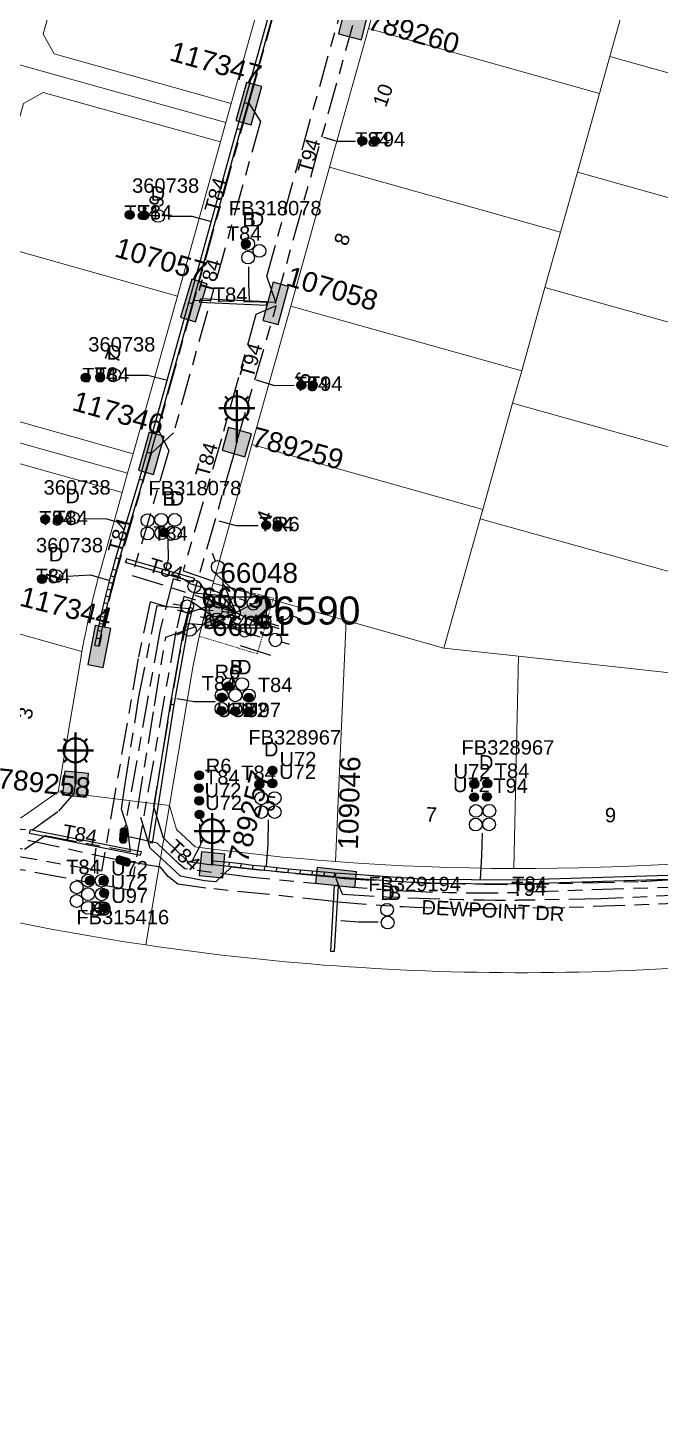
# Model space of a CAD drawing. Header units: metres. Extents: x 289087 to 291245, y 6227587 to 6229773.
# Drawn here: x 290692.8 to 290771.9, y 6228230.8 to 6228404.5 of the extents above; entities that cross this region are included whole.
import ezdxf
from ezdxf.enums import TextEntityAlignment as Align

# ---------------------------------------------------------------- set-up
doc = ezdxf.new("R2010")
doc.units = ezdxf.units.M
for name, pattern in [('Cable Exist UG', [8.2, 4, -1.2, 1.8, -1.2]), ('HIDDEN', [0.375, 0.25, -0.125]), ('HIDDEN2', [0.1875, 0.125, -0.0625])]:
    doc.linetypes.add(name, pattern=pattern)
for name, color, linetype in [('_User Ducts Config', 7, 'Continuous'), ('Duct_SP_EXT', 7, 'Continuous'), ('Equip_HV_EXT', 7, 'Continuous'), ('Equip_LV_EXT', 7, 'Continuous'), ('Equip_SP_SL_EXT', 7, 'Continuous'), ('Mains_HV_EXT', 7, 'Continuous'), ('Mains_LV_EXT', 7, 'Continuous'), ('Mains_LV_SL_EXT', 7, 'Continuous'), ('Sub_SP_EXT', 7, 'Continuous'), ('SupportsUG_SP_LV_EXT', 7, 'Continuous'), ('SupportsUG_SP_LV_SL_EXT', 7, 'Continuous')]:
    doc.layers.add(name, color=color, linetype=linetype)
for name, color, linetype, lineweight in [('Cadastre Land Parcels_SP_EXT', 9, 'Continuous', 5), ('Cadastre Other Property_SP_EXT', 9, 'HIDDEN', 5), ('Cadastre Roads_SP_EXT', 9, 'Continuous', 5)]:
    doc.layers.add(name, color=color, linetype=linetype, lineweight=lineweight)
doc.styles.add('COLUMN_LABEL', font='arial.ttf')
doc.styles.add('iecARIAL', font='arial.ttf', dxfattribs={"height": 2})
doc.styles.add('POLE_LABEL', font='arial.ttf')
doc.styles.get("Standard").update_dxf_attribs({"font": 'arial.ttf'})
doc.styles.add('SWITCH_LABEL', font='arial.ttf', dxfattribs={"height": 2.5})

# ---------------------------------------------------------------- blocks, each defined once
blk = doc.blocks.new('SUB_PADMOUNT_EXT')
for points in [[(0, 0), (-3.84, 1.92), (-3.84, -1.92)], [(0, 0), (3.84, 1.92), (3.84, -1.92)]]:
    blk.add_hatch(color=256).paths.add_polyline_path(points)
for p, q in [((3.84, 1.92), (-3.84, -1.92)), ((-3.84, 1.92), (3.84, -1.92))]:
    blk.add_line(p, q)
blk.add_lwpolyline([(-3.84, -1.92), (3.84, -1.92), (3.84, 1.92), (-3.84, 1.92)], close=True)
for tag, height, flags, p in [('ASSET_NUM', 3.5, 8, (2, 2)), ('STREET_CODE', 0.2, 9, (1.5, 0)), ('CONSTRUCTED_VOLTAGE', 0.2, 9, (1.5, -0.2)), ('OPERATING_VOLTAGE', 0.2, 9, (1.5, -0.6)), ('ORIENTATION', 0.2, 9, (1.5, -0.8)), ('OWNED_BY', 0.2, 9, (1.5, -1)), ('OPERATED_BY', 0.2, 9, (1.5, -1.2)), ('SECONDARY_VOLTAGE', 0.2, 9, (1.5, -1.6)), ('STATE', 0.2, 9, (1.5, -1.8)), ('NO_PHASES', 0.2, 9, (1.5, -0.4)), ('MAINTAINED_BY', 0.2, 9, (1.5, -1.4)), ('SUBSTATION_TYPE', 0.2, 9, (1.5, -2.2)), ('STREETNAME', 0.2, 9, (1.5, -3)), ('SUBURB', 0.2, 9, (1.5, -3.2)), ('PARENT', 0.2, 9, (1.5, -2)), ('USAGE', 0.2, 9, (1.5, -2.4)), ('LEGEND', 0.2, 9, (1.5, -2.6)), ('LOCATION', 0.2, 9, (1.5, -2.8)), ('NOTES', 0.2, 9, (1.5, -3.4)), ('Z', 0.2, 1, (1.5, -3.6))]:
    blk.add_attdef(tag, text='', height=height, dxfattribs=dict(flags=flags)).set_placement(p, align=Align.MIDDLE_LEFT)
blk = doc.blocks.new('COLUMN_EXT')
blk.add_hatch(color=256).paths.add_polyline_path([(-1.49, 1.48), (-1.49, -1.49), (1.48, -1.49), (1.48, 1.48)])
blk.add_lwpolyline([(-1.49, -1.49), (1.48, -1.49), (1.48, 1.48), (-1.49, 1.48)], close=True)
for tag, height, style, flags, p in [('ASSET_NUM', 2.5, 'COLUMN_LABEL', 8, (2, 2)), ('STRUCTURE_PLANT_NUMBER', 0.2, 'POLE_LABEL', 9, (1.81, 0.03)), ('STREET_CODE', 0.2, 'COLUMN_LABEL', 9, (1.81, -0.2))]:
    blk.add_attdef(tag, text='', height=height, dxfattribs=dict(style=style, flags=flags)).set_placement(p, align=Align.MIDDLE_LEFT)
at = {"flags": 9}
for tag, p in [('COLUMN_TYPE', (1.81, -0.4)), ('OWNED_BY', (1.81, -0.6)), ('STATE', (1.81, -0.8)), ('USAGE', (1.81, -1)), ('STREETNAME', (1.81, -1.6)), ('SUBURB', (1.81, -1.8)), ('LEGEND', (1.81, -1.2)), ('LOCATION', (1.81, -1.4)), ('NOTES', (1.81, -2))]:
    blk.add_attdef(tag, text='', height=0.2, dxfattribs=at).set_placement(p, align=Align.MIDDLE_LEFT)
at = {"flags": 1}
blk.add_attdef('Z', (1.81, -2.35), '', height=0.2, dxfattribs=at)
blk = doc.blocks.new('PILLAR_EXT')
blk.add_hatch(color=256).paths.add_polyline_path([(-2.475, 0.99), (-2.475, -0.99), (2.475, -0.99), (2.475, 0.99)])
blk.add_lwpolyline([(-2.475, -0.99), (2.475, -0.99), (2.475, 0.99), (-2.475, 0.99)], close=True)
at = {"style": 'iecARIAL', "flags": 8}
blk.add_attdef('ASSET_NUM', (1.5, 3.5), '', height=2.5, dxfattribs=at)
for tag, p, flags in [('OWNED_BY', (0, -0.2), 9), ('STATE', (0, -0.4), 9), ('SUPPORT_TYPE', (0, -0.6), 9), ('STREETNAME', (0, -1.8), 9), ('USAGE', (0, -0.8), 9), ('LEGEND', (0, -1), 9), ('LOCATION', (0, -1.2), 9), ('NOTES', (0, -1.4), 9), ('PARENT', (0, -1.6), 9), ('SUBURB', (0, -2), 1)]:
    blk.add_attdef(tag, p, '', height=0.2, dxfattribs=dict(flags=flags))
blk = doc.blocks.new('DUCT_EXT')
blk.add_circle((0, 0.8), 0.8)
at = {"flags": 1}
blk.add_attdef('Z', (0, 0), '', height=0.2, dxfattribs=at)
at = {"flags": 9}
for tag, p in [('DUCT_CODE', (0, 0)), ('XSECT_TYPE', (0, -0.2)), ('STATE', (0, -0.6)), ('FB_REFERENCE', (0, -0.4)), ('NOTES', (0, -0.8))]:
    blk.add_attdef(tag, text='', height=0.2, dxfattribs=at).set_placement(p, align=Align.MIDDLE_LEFT)
blk = doc.blocks.new('SL_LANTERN_EXT')
at = {"lineweight": 40}
for p, q in [((-1.46, 5.68), (-1.06, 5.28)), ((0, 1.97), (0, 6.47)), ((1.46, 5.68), (1.06, 5.28)), ((-2.25, 4.22), (2.25, 4.22)), ((-1.46, 2.76), (-1.06, 3.16)), ((0, 0), (0, 2.72)), ((1.46, 2.76), (1.06, 3.16))]:
    blk.add_line(p, q, dxfattribs=at)
blk.add_circle((0, 4.22), 1.5, dxfattribs=at)
at = {"style": 'iecARIAL', "flags": 9}
blk.add_attdef('ASSET_NUM', (1.5, 1.5), '', height=2.5, dxfattribs=at)
for tag, p, height, flags in [('OPERATING_VOLTAGE', (0.98, -1.65), 0.2, 9), ('ORIENTATION', (0.98, -1.85), 0.2, 9), ('CONSTRUCTED_VOLTAGE', (0.98, -0.65), 0.2, 9), ('CONTROL_TYPE', (0.98, -0.85), 0.2, 9), ('LANTERN_PURPOSE', (0.98, -1.05), 0.2, 9), ('LANTERN_TYPE', (0.98, -1.25), 0.2, 9), ('NO_PHASES', (0.98, -1.45), 0.2, 9), ('LNUMBER', (2.18, -3.25), 2.5, 8), ('OWNED_BY', (0.98, -2.05), 0.2, 9), ('STATE', (0.98, -2.25), 0.2, 9), ('USAGE', (0.98, -2.45), 0.2, 9), ('CEXIST', (0.98, -2.65), 0.2, 9), ('CNEW', (0.98, -2.85), 0.2, 9), ('CNUMBER', (0.98, -3.05), 0.2, 9), ('CREMOVE', (0.98, -3.25), 0.2, 9), ('CREPLACE', (0.98, -3.45), 0.2, 9), ('LKINGHEIGHT', (0.98, -3.65), 0.2, 9), ('LBRACKET', (0.98, -3.85), 0.2, 9), ('LBRACKETVOCAB', (0.98, -4.05), 0.2, 9), ('LCATEGORY', (0.98, -4.25), 0.2, 9), ('LCHARGE1', (0.98, -4.45), 0.2, 9), ('LCHARGE1PERCENT', (0.98, -4.65), 0.2, 9), ('LCHARGE2', (0.98, -4.85), 0.2, 9), ('LCHARGE2PERCENT', (0.98, -5.05), 0.2, 9), ('LCHARGE3', (0.98, -5.25), 0.2, 9), ('LCHARGE3PERCENT', (0.98, -5.45), 0.2, 9), ('LEXIST', (0.98, -5.65), 0.2, 9), ('LLAMP', (0.98, -5.85), 0.2, 9), ('LLAMPVOCAB', (0.98, -6.05), 0.2, 9), ('LMAST', (0.98, -6.25), 0.2, 9), ('LMASTVOCAB', (0.98, -6.45), 0.2, 9), ('LNEW', (0.98, -6.65), 0.2, 9), ('LANTNUMBER', (0.98, -6.85), 0.2, 9), ('LOUTREACH', (0.98, -7.25), 0.2, 9), ('LOUTREACHVOCAB', (0.98, -7.45), 0.2, 9), ('LRATECODE', (0.98, -7.65), 0.2, 9), ('LREMOVE', (0.98, -7.85), 0.2, 9), ('LREPLACE', (0.98, -8.05), 0.2, 9), ('LTYPE', (0.98, -8.25), 0.2, 9), ('LTYPEVOCAB', (0.98, -8.45), 0.2, 9), ('LEGEND', (0.98, -8.65), 0.2, 9), ('LOCATION', (0.98, -8.85), 0.2, 9), ('STREETNAME', (0.98, -9.25), 0.2, 9), ('SUBURB', (0.98, -9.45), 0.2, 1), ('NOTES', (0.98, -9.05), 0.2, 9)]:
    blk.add_attdef(tag, p, '', height=height, dxfattribs=dict(flags=flags))
blk = doc.blocks.new('HV_STJ_EXT')
h = blk.add_hatch(color=256)
edge = h.paths.add_edge_path()
edge.add_ellipse((-0.59, 0.13), major_axis=(0.226, 0.226), ratio=1, start_angle=45, end_angle=135)
edge.add_line((-0.91, 0.13), (-0.91, -0.13))
edge.add_ellipse((-0.59, -0.13), major_axis=(0.226, 0.226), ratio=1, start_angle=135, end_angle=225)
edge.add_line((-0.59, -0.45), (0.59, -0.45))
edge.add_ellipse((0.59, -0.13), major_axis=(-0.226, 0.226), ratio=1, start_angle=135, end_angle=225)
edge.add_line((0.91, -0.13), (0.91, 0.13))
edge.add_ellipse((0.59, 0.13), major_axis=(-0.226, 0.226), ratio=1, start_angle=225, end_angle=315)
edge.add_line((0.59, 0.45), (-0.59, 0.45))
blk.add_lwpolyline([(-0.91, 0.13), (-0.91, -0.13, 0.414214), (-0.59, -0.45), (0.59, -0.45, 0.414214), (0.91, -0.13), (0.91, 0.13, 0.414214), (0.59, 0.45), (-0.59, 0.45, 0.414214)], format="xyb", close=True)
for tag, flags, p in [('ORIENTATION', 9, (1.5, 0)), ('Z', 1, (1.5, -0.8)), ('USAGE', 9, (1.5, -0.2)), ('LEGEND', 9, (1.5, -0.4)), ('NOTES', 9, (1.5, -0.6))]:
    blk.add_attdef(tag, text='', height=0.2, dxfattribs=dict(flags=flags)).set_placement(p, align=Align.MIDDLE_LEFT)
blk = doc.blocks.new('LV_UG_DFUSE_CLOSED_EXT')
for points in [[(1, 0), (0, 0)], [(5.04, 0.73), (2.16, -0.72)], [(5.05, -0.71), (2.16, 0.72)], [(6.2, 0.01), (7.2, 0.01)]]:
    blk.add_lwpolyline(points)
for centre in [(1.8, 0), (5.4, 0.01)]:
    blk.add_circle(centre, 0.8)
at = {"flags": 9}
for tag, p in [('ACTUAL_STATUS', (0, 0)), ('CONSTRUCTED_VOLTAGE', (0, -0.2)), ('OPERATING_VOLTAGE', (0, -0.6)), ('ORIENTATION', (0, -0.8)), ('STATE', (0, -1)), ('SWITCH_TYPE', (0, -1.2)), ('NO_PHASES', (0, -0.4)), ('USAGE', (0, -1.4)), ('NOTES', (0, -1.6))]:
    blk.add_attdef(tag, text='', height=0.2, dxfattribs=at).set_placement(p, align=Align.MIDDLE_LEFT)
at = {"flags": 1}
blk.add_attdef('Z', (0, 0), '', height=0.2, dxfattribs=at)
blk = doc.blocks.new('SWG_HOLEC_SU_EXT')
blk.add_line((1.8, -2), (5.8, -2))
for points in [[(1, 0), (0, 0)], [(6.6, 0), (7.6, 0)]]:
    blk.add_lwpolyline(points)
for points in [[(1.8, -0.8, 1), (1.8, 0.8, 1)], [(5.8, -0.8, 1), (5.8, 0.8, 1)]]:
    blk.add_lwpolyline(points, format="xyb", close=True)
at = {"style": 'SWITCH_LABEL', "flags": 8}
blk.add_attdef('ASSET_NUM', text='', height=2.5, rotation=179.9544, dxfattribs=at).set_placement((-2.4, 0), align=Align.MIDDLE_LEFT)
at = {"flags": 1}
blk.add_attdef('Z', (0, 0), '', height=0.2, dxfattribs=at)
at = {"flags": 9}
for tag, p in [('ACTUAL_STATUS', (0, -0.4)), ('CONSTRUCTED_VOLTAGE', (0, -0.6)), ('OPERATING_VOLTAGE', (0, -1)), ('ORIENTATION', (0, -1.2)), ('OWNED_BY', (0, -1.4)), ('STATE', (0, -1.8)), ('NO_PHASES', (0, -0.8)), ('PARENT', (0, -1.6)), ('SWITCH_TYPE', (0, -2)), ('STREETNAME', (0, -2.6)), ('SUBURB', (0, -2.8)), ('USAGE', (0, -2.2)), ('LOCATION', (0, -2.4)), ('NOTES', (0, -3))]:
    blk.add_attdef(tag, text='', height=0.2, dxfattribs=at).set_placement(p, align=Align.MIDDLE_LEFT)
at = {"style": 'SWITCH_LABEL', "flags": 9}
blk.add_attdef('STREET_CODE', text='', height=0.2, dxfattribs=at).set_placement((0, -0.2), align=Align.MIDDLE_LEFT)
blk = doc.blocks.new('CABLE_LARGE_EXT')
h = blk.add_hatch(color=256)
edge = h.paths.add_edge_path()
edge.add_arc((0, 0.55), 0.55, 0, 360)
blk.add_circle((0, 0.55), 0.55)
at = {"flags": 1}
blk.add_attdef('Z', (0, 0), '', height=0.2, dxfattribs=at)
at = {"flags": 9}
for tag, p in [('COND_CODE', (0, 0)), ('STATE', (0, -0.4)), ('XSECT_SIZE', (0, -0.6)), ('FB_REFERENCE', (0, -0.2)), ('NOTES', (0, -0.8))]:
    blk.add_attdef(tag, text='', height=0.2, dxfattribs=at).set_placement(p, align=Align.MIDDLE_LEFT)

msp = doc.modelspace()

# ---------------------------------------------------------------- linework, layer by layer
at = {"layer": '_User Ducts Config'}
for points in [[(290733.77, 6228390.28), (290731.44, 6228390.26), (290729.81, 6228390.75)], [(290710.41, 6228380.95), (290713.28, 6228380.94), (290715.56, 6228380.32)], [(290720.37, 6228374.61), (290720.38, 6228372.42), (290720.46, 6228370.5)], [(290704.92, 6228361.07), (290707.79, 6228361.08), (290710.07, 6228360.47)], [(290726.1, 6228359.76), (290723.67, 6228359.74), (290721.38, 6228360.45)], [(290699.74, 6228343.16), (290702.6, 6228343.11), (290704.88, 6228342.49)], [(290721.57, 6228342.25), (290718.87, 6228342.23), (290716.72, 6228342.83)], [(290710.3, 6228340.46), (290710.33, 6228338.07), (290709.96, 6228336.55)], [(290697.68, 6228335.96), (290700.59, 6228336.1), (290702.86, 6228335.46)], [(290716.19, 6228320.23), (290713.58, 6228320.24), (290711.4, 6228320.59)], [(290714.24, 6228304.98), (290714.38, 6228302.37), (290713.33, 6228300.37)], [(290722.82, 6228305.48), (290722.77, 6228302.45), (290722.56, 6228299.72)], [(290749.6, 6228303.81), (290749.49, 6228301), (290749.33, 6228298.07)], [(290701.15, 6228298.81), (290701.16, 6228300.67), (290701.3, 6228301.96)], [(290736.57, 6228292.71), (290734.14, 6228292.68), (290731.93, 6228292.86)]]:
    msp.add_lwpolyline(points, dxfattribs=at)
at = {"layer": 'Cadastre Land Parcels_SP_EXT', "linetype": 'Continuous'}
for points in [[(290718.22, 6228395.04), (290696.06, 6228401.22), (290694.67, 6228403.69), (290699.54, 6228421.01), (290675.5, 6228427.72), (290669.45, 6228406.05), (290717.54, 6228392.63), (290718.22, 6228395.04)], [(290723.62, 6228414.3), (290699.54, 6228421.01), (290694.67, 6228403.69), (290696.06, 6228401.22), (290718.22, 6228395.04), (290723.62, 6228414.3)], [(290765.54, 6228400.9), (290769.11, 6228413.62), (290740.23, 6228421.71), (290735.37, 6228404.38), (290764.26, 6228396.28), (290765.54, 6228400.9)], [(290798.49, 6228407.24), (290769.6, 6228415.33), (290769.11, 6228413.62), (290765.54, 6228400.9), (290794.44, 6228392.8), (290798.49, 6228407.24)], [(290669.45, 6228406.05), (290663.43, 6228384.43), (290687.4, 6228377.71), (290692.25, 6228395.01), (290694.71, 6228396.4), (290716.87, 6228390.22), (290717.54, 6228392.63), (290669.45, 6228406.05)], [(290761.5, 6228386.45), (290764.26, 6228396.28), (290735.37, 6228404.38), (290730.52, 6228387.05), (290759.39, 6228378.95), (290761.5, 6228386.45)], [(290794.44, 6228392.8), (290765.54, 6228400.9), (290764.26, 6228396.28), (290761.5, 6228386.45), (290790.38, 6228378.35), (290794.44, 6228392.8)], [(290716.87, 6228390.22), (290694.71, 6228396.4), (290692.25, 6228395.01), (290687.4, 6228377.71), (290711.47, 6228370.96), (290716.87, 6228390.22)], [(290757.45, 6228372.01), (290759.39, 6228378.95), (290730.52, 6228387.05), (290725.65, 6228369.71), (290754.54, 6228361.62), (290757.45, 6228372.01)], [(290790.38, 6228378.35), (290761.5, 6228386.45), (290759.39, 6228378.95), (290757.45, 6228372.01), (290786.33, 6228363.92), (290790.38, 6228378.35)], [(290705.93, 6228351.23), (290683.79, 6228357.47), (290682.41, 6228359.94), (290687.4, 6228377.71), (290663.43, 6228384.43), (290657.25, 6228362.29), (290705.25, 6228348.82), (290705.93, 6228351.23)], [(290711.47, 6228370.96), (290687.4, 6228377.71), (290682.41, 6228359.94), (290683.79, 6228357.47), (290705.93, 6228351.23), (290711.47, 6228370.96)], [(290786.33, 6228363.92), (290757.45, 6228372.01), (290754.54, 6228361.62), (290753.4, 6228357.57), (290782.28, 6228349.47), (290786.33, 6228363.92)], [(290753.4, 6228357.57), (290754.54, 6228361.62), (290725.65, 6228369.71), (290720.79, 6228352.39), (290749.68, 6228344.29), (290753.4, 6228357.57)], [(290657.25, 6228362.29), (290651.07, 6228340.13), (290675, 6228333.41), (290679.96, 6228351.21), (290682.43, 6228352.59), (290704.57, 6228346.41), (290705.25, 6228348.82), (290657.25, 6228362.29)], [(290779.3, 6228336.47), (290779.6, 6228338.13), (290779.9, 6228339.79), (290780.25, 6228341.45), (290780.61, 6228343.1), (290781.01, 6228344.74), (290781.42, 6228346.38), (290781.87, 6228348.01), (290782.28, 6228349.47), (290753.4, 6228357.57), (290749.68, 6228344.29), (290749.35, 6228343.12), (290779.05, 6228334.8), (290779.3, 6228336.47)], [(290699.77, 6228327.85), (290700.05, 6228329.17), (290700.31, 6228330.48), (290700.61, 6228331.79), (290700.9, 6228333.1), (290701.23, 6228334.4), (290701.56, 6228335.7), (290701.93, 6228336.99), (290704.57, 6228346.41), (290682.43, 6228352.59), (290679.96, 6228351.21), (290675, 6228333.41), (290699.54, 6228326.53), (290699.77, 6228327.85)], [(290749.35, 6228343.12), (290749.68, 6228344.29), (290720.79, 6228352.39), (290715.94, 6228335.06), (290732.58, 6228330.39), (290744.81, 6228326.95), (290749.35, 6228343.12)], [(290778.03, 6228324.75), (290778.12, 6228326.19), (290778.22, 6228327.63), (290778.36, 6228329.06), (290778.49, 6228330.5), (290778.66, 6228331.93), (290778.84, 6228333.37), (290779.05, 6228334.8), (290749.35, 6228343.12), (290744.81, 6228326.95), (290754.13, 6228325.93), (290777.97, 6228323.3), (290778.03, 6228324.75)], [(290732.58, 6228330.39), (290715.94, 6228335.06), (290715.42, 6228333.21), (290715.08, 6228332.02), (290714.78, 6228330.82), (290714.48, 6228329.62), (290714.2, 6228328.41), (290713.94, 6228327.2), (290713.7, 6228325.99), (290713.46, 6228324.78), (290713.26, 6228323.56), (290710.49, 6228307.28), (290711.38, 6228304.27), (290713.68, 6228302.12), (290715.87, 6228301.83), (290718.06, 6228301.57), (290720.26, 6228301.3), (290722.46, 6228301.07), (290724.66, 6228300.84), (290726.86, 6228300.64), (290729.06, 6228300.44), (290731.27, 6228300.28), (290732.58, 6228330.39)], [(290691.97, 6228305.76), (290696.58, 6228308.97), (290699.44, 6228325.9), (290699.45, 6228325.98), (290699.46, 6228326.06), (290699.48, 6228326.13), (290699.49, 6228326.21), (290699.5, 6228326.29), (290699.52, 6228326.37), (290699.54, 6228326.45), (290699.54, 6228326.53), (290675, 6228333.41), (290668.65, 6228310.79), (290670.01, 6228310.37), (290671.37, 6228309.99), (290672.74, 6228309.6), (290674.11, 6228309.26), (290675.49, 6228308.92), (290676.88, 6228308.62), (290678.26, 6228308.32), (290679.65, 6228308.05), (290691.97, 6228305.76), (290691.97, 6228305.76)], [(290754.13, 6228325.93), (290744.81, 6228326.95), (290732.58, 6228330.39), (290731.27, 6228300.28), (290734.05, 6228300.07), (290736.84, 6228299.9), (290739.63, 6228299.74), (290742.41, 6228299.64), (290745.2, 6228299.53), (290747.99, 6228299.47), (290750.78, 6228299.41), (290753.57, 6228299.4), (290754.13, 6228325.93)], [(290764.41, 6228299.56), (290767.13, 6228299.65), (290769.83, 6228299.79), (290772.54, 6228299.92), (290775.24, 6228300.11), (290778.82, 6228304.38), (290778.46, 6228307.84), (290778.26, 6228309.77), (290778.13, 6228311.7), (290777.99, 6228313.63), (290777.94, 6228315.57), (290777.87, 6228317.51), (290777.88, 6228319.43), (290777.89, 6228321.37), (290777.97, 6228323.3), (290754.13, 6228325.93), (290753.57, 6228299.4), (290756.28, 6228299.39), (290758.99, 6228299.43), (290761.7, 6228299.47), (290764.41, 6228299.56)]]:
    msp.add_lwpolyline(points, close=True, dxfattribs=at)
msp.add_lwpolyline([(290772.87, 6228286.91), (290771.28, 6228286.83), (290769.68, 6228286.74), (290768.09, 6228286.67), (290766.49, 6228286.61), (290764.89, 6228286.55), (290763.3, 6228286.5), (290761.7, 6228286.46), (290760.1, 6228286.43), (290758.5, 6228286.41), (290756.91, 6228286.39), (290755.31, 6228286.38), (290753.71, 6228286.38), (290752.11, 6228286.39), (290750.52, 6228286.41), (290748.92, 6228286.43), (290747.32, 6228286.46), (290745.72, 6228286.5), (290744.13, 6228286.55), (290742.53, 6228286.61), (290740.93, 6228286.67), (290739.34, 6228286.74), (290737.74, 6228286.82), (290736.15, 6228286.91), (290734.55, 6228287.01), (290732.96, 6228287.11), (290731.36, 6228287.22), (290729.77, 6228287.34), (290728.18, 6228287.47), (290726.59, 6228287.6), (290724.99, 6228287.75), (290723.4, 6228287.9), (290721.81, 6228288.06), (290720.23, 6228288.23), (290718.64, 6228288.4), (290717.05, 6228288.58), (290715.46, 6228288.78), (290713.88, 6228288.97), (290712.29, 6228289.18), (290710.71, 6228289.4), (290709.13, 6228289.62), (290707.55, 6228289.85), (290706.09, 6228290.07), (290704.63, 6228290.3), (290703.17, 6228290.53), (290701.71, 6228290.77), (290700.25, 6228291.02), (290698.8, 6228291.27), (290697.34, 6228291.53), (290695.89, 6228291.8), (290694.44, 6228292.08), (290692.99, 6228292.36), (290691.54, 6228292.64)], dxfattribs=at)
at = {"layer": 'Cadastre Other Property_SP_EXT', "linetype": 'HIDDEN2'}
msp.add_lwpolyline([(290715.94, 6228335.06), (290715.14, 6228332.12), (290714.21, 6228328.44), (290721.46, 6228326.24), (290723.48, 6228333.2), (290715.94, 6228335.06)], close=True, dxfattribs=at)
at = {"layer": 'Cadastre Roads_SP_EXT', "linetype": 'Continuous'}
for points in [[(290723.62, 6228414.3), (290718.22, 6228395.04), (290717.54, 6228392.63), (290716.87, 6228390.22), (290711.47, 6228370.96), (290705.93, 6228351.23), (290705.25, 6228348.82), (290704.57, 6228346.41), (290701.93, 6228336.99), (290701.56, 6228335.7), (290701.23, 6228334.4), (290700.9, 6228333.1), (290700.61, 6228331.79), (290700.31, 6228330.48), (290700.05, 6228329.17), (290699.77, 6228327.85), (290699.54, 6228326.53), (290699.54, 6228326.45), (290699.52, 6228326.37), (290699.5, 6228326.29), (290699.49, 6228326.21), (290699.48, 6228326.13), (290699.46, 6228326.06), (290699.45, 6228325.98), (290699.44, 6228325.9), (290696.58, 6228308.97), (290710.49, 6228307.28), (290713.26, 6228323.56), (290713.46, 6228324.78), (290713.7, 6228325.99), (290713.94, 6228327.2), (290714.2, 6228328.41), (290714.48, 6228329.62), (290714.78, 6228330.82), (290715.08, 6228332.02), (290715.42, 6228333.21), (290715.94, 6228335.06), (290720.79, 6228352.39), (290725.65, 6228369.71), (290730.52, 6228387.05), (290735.37, 6228404.38), (290740.23, 6228421.71)], [(290772.54, 6228299.92), (290769.83, 6228299.79), (290767.13, 6228299.65), (290764.41, 6228299.56), (290761.7, 6228299.47), (290758.99, 6228299.43), (290758.99, 6228299.43), (290756.28, 6228299.39), (290753.57, 6228299.4), (290750.78, 6228299.41), (290747.99, 6228299.47), (290745.2, 6228299.53), (290742.41, 6228299.64), (290739.63, 6228299.74), (290736.84, 6228299.9), (290734.05, 6228300.07), (290731.27, 6228300.28), (290729.06, 6228300.44), (290726.86, 6228300.64), (290724.66, 6228300.84), (290722.46, 6228301.07), (290720.26, 6228301.3), (290718.06, 6228301.57), (290715.87, 6228301.83), (290713.68, 6228302.12), (290711.38, 6228304.27), (290710.49, 6228307.28), (290707.55, 6228289.85), (290709.13, 6228289.62), (290710.71, 6228289.4), (290712.29, 6228289.18), (290713.88, 6228288.97), (290715.46, 6228288.78), (290717.05, 6228288.58), (290718.64, 6228288.4), (290720.23, 6228288.23), (290721.81, 6228288.06), (290723.4, 6228287.9), (290724.99, 6228287.75), (290726.59, 6228287.6), (290728.18, 6228287.47), (290729.77, 6228287.34), (290731.36, 6228287.22), (290732.96, 6228287.11), (290734.55, 6228287.01), (290736.15, 6228286.91), (290737.74, 6228286.82), (290739.34, 6228286.74), (290740.93, 6228286.67), (290742.53, 6228286.61), (290744.13, 6228286.55), (290745.72, 6228286.5), (290747.32, 6228286.46), (290748.92, 6228286.43), (290750.52, 6228286.41), (290752.11, 6228286.39), (290753.71, 6228286.38), (290755.31, 6228286.38), (290756.91, 6228286.39), (290758.5, 6228286.41), (290760.1, 6228286.43), (290761.7, 6228286.46), (290763.3, 6228286.5), (290764.89, 6228286.55), (290766.49, 6228286.61), (290768.09, 6228286.67), (290769.68, 6228286.74), (290771.28, 6228286.83), (290772.87, 6228286.91)]]:
    msp.add_lwpolyline(points, dxfattribs=at)
at = {"layer": 'Duct_SP_EXT'}
for p, q in [((290719.87, 6228395.13), (290730.13, 6228431.86)), ((290720.33, 6228395), (290730.59, 6228431.73)), ((290718.95, 6228391.88), (290719.87, 6228395.13)), ((290719.42, 6228391.75), (290720.33, 6228395)), ((290719.87, 6228395.13), (290720.1, 6228395.07)), ((290719.87, 6228395.13), (290720.1, 6228395.07)), ((290720.33, 6228395), (290720.1, 6228395.07)), ((290720.33, 6228395), (290720.1, 6228395.07)), ((290712.89, 6228370.13), (290718.95, 6228391.88)), ((290713.35, 6228370), (290719.42, 6228391.75)), ((290718.95, 6228391.88), (290719.19, 6228391.82)), ((290718.95, 6228391.88), (290719.19, 6228391.82)), ((290719.42, 6228391.75), (290719.19, 6228391.82)), ((290719.42, 6228391.75), (290719.19, 6228391.82)), ((290707.69, 6228351.43), (290712.89, 6228370.13)), ((290708.16, 6228351.3), (290713.35, 6228370)), ((290712.89, 6228370.13), (290713.12, 6228370.07)), ((290712.89, 6228370.13), (290713.12, 6228370.07)), ((290713.35, 6228370), (290713.12, 6228370.07)), ((290713.35, 6228370), (290713.12, 6228370.07)), ((290714.29, 6228370.13), (290714.3, 6228370.37)), ((290722.6, 6228369.76), (290714.29, 6228370.13)), ((290714.31, 6228370.61), (290714.3, 6228370.37)), ((290722.63, 6228370.24), (290714.31, 6228370.61)), ((290722.6, 6228369.76), (290722.61, 6228370)), ((290722.63, 6228370.24), (290722.61, 6228370)), ((290706.72, 6228348.07), (290707.69, 6228351.43)), ((290707.19, 6228347.94), (290708.16, 6228351.29)), ((290707.69, 6228351.43), (290707.93, 6228351.36)), ((290707.69, 6228351.43), (290707.93, 6228351.36)), ((290708.16, 6228351.29), (290707.93, 6228351.36)), ((290708.16, 6228351.3), (290707.93, 6228351.36)), ((290703.79, 6228338.23), (290706.72, 6228348.07)), ((290704.25, 6228338.09), (290707.18, 6228347.93)), ((290706.72, 6228348.07), (290706.95, 6228348)), ((290706.72, 6228348.07), (290706.95, 6228348)), ((290707.18, 6228347.93), (290706.95, 6228348)), ((290707.19, 6228347.94), (290706.95, 6228348)), ((290703.39, 6228336.81), (290703.79, 6228338.22)), ((290703.79, 6228338.23), (290704.02, 6228338.16)), ((290703.79, 6228338.22), (290704.02, 6228338.16)), ((290703.85, 6228336.68), (290704.25, 6228338.09)), ((290704.25, 6228338.09), (290704.02, 6228338.16)), ((290704.25, 6228338.09), (290704.02, 6228338.16)), ((290705, 6228337.66), (290705.07, 6228337.89)), ((290713.47, 6228335.19), (290705, 6228337.66)), ((290705.13, 6228338.12), (290705.07, 6228337.89)), ((290713.61, 6228335.65), (290705.13, 6228338.12)), ((290702.72, 6228334.32), (290702.94, 6228335.16)), ((290702.94, 6228335.16), (290703.16, 6228335.98)), ((290702.94, 6228335.16), (290703.17, 6228335.1)), ((290703.16, 6228335.98), (290703.39, 6228336.81)), ((290703.16, 6228335.98), (290703.39, 6228335.92)), ((290703.39, 6228336.81), (290703.62, 6228336.75)), ((290703.63, 6228335.86), (290703.39, 6228335.92)), ((290703.4, 6228335.04), (290703.63, 6228335.86)), ((290703.85, 6228336.68), (290703.62, 6228336.75)), ((290703.63, 6228335.86), (290703.85, 6228336.68)), ((290713.47, 6228335.19), (290713.54, 6228335.42)), ((290713.61, 6228335.65), (290713.54, 6228335.42)), ((290702.3, 6228332.63), (290702.51, 6228333.48)), ((290702.51, 6228333.48), (290702.72, 6228334.32)), ((290702.51, 6228333.48), (290702.74, 6228333.42)), ((290702.72, 6228334.32), (290702.95, 6228334.26)), ((290702.98, 6228333.36), (290702.74, 6228333.42)), ((290703.19, 6228334.2), (290702.95, 6228334.26)), ((290702.98, 6228333.36), (290703.19, 6228334.2)), ((290703.4, 6228335.04), (290703.17, 6228335.1)), ((290703.19, 6228334.2), (290703.4, 6228335.04)), ((290701.91, 6228330.91), (290702.1, 6228331.77)), ((290702.1, 6228331.77), (290702.3, 6228332.63)), ((290702.1, 6228331.77), (290702.34, 6228331.72)), ((290702.3, 6228332.63), (290702.54, 6228332.58)), ((290702.57, 6228331.67), (290702.34, 6228331.72)), ((290702.77, 6228332.52), (290702.54, 6228332.58)), ((290702.57, 6228331.67), (290702.77, 6228332.52)), ((290702.77, 6228332.52), (290702.98, 6228333.36)), ((290712.36, 6228329.65), (290712.93, 6228332.03)), ((290712.83, 6228329.56), (290713.4, 6228331.91)), ((290712.93, 6228332.03), (290713.16, 6228331.97)), ((290713.4, 6228331.91), (290713.16, 6228331.97)), ((290701.54, 6228329.15), (290701.72, 6228330.04)), ((290701.72, 6228330.04), (290701.91, 6228330.91)), ((290701.72, 6228330.04), (290701.96, 6228329.99)), ((290701.91, 6228330.91), (290702.14, 6228330.86)), ((290702.19, 6228329.94), (290701.96, 6228329.99)), ((290702.38, 6228330.81), (290702.14, 6228330.86)), ((290702.19, 6228329.94), (290702.38, 6228330.81)), ((290702.38, 6228330.81), (290702.57, 6228331.67)), ((290701.17, 6228327.27), (290701.35, 6228328.22)), ((290701.35, 6228328.22), (290701.54, 6228329.15)), ((290701.35, 6228328.22), (290701.59, 6228328.17)), ((290701.54, 6228329.15), (290701.77, 6228329.1)), ((290702.01, 6228329.05), (290701.77, 6228329.1)), ((290701.82, 6228328.13), (290702.01, 6228329.05)), ((290702.01, 6228329.05), (290702.19, 6228329.94)), ((290710.61, 6228319.96), (290712.36, 6228329.65)), ((290711.09, 6228319.88), (290712.83, 6228329.56)), ((290712.36, 6228329.65), (290712.59, 6228329.6)), ((290712.83, 6228329.56), (290712.59, 6228329.6)), ((290701.17, 6228327.27), (290701.41, 6228327.23)), ((290701.64, 6228327.18), (290701.41, 6228327.23)), ((290701.82, 6228328.13), (290701.59, 6228328.17)), ((290701.64, 6228327.18), (290701.82, 6228328.13)), ((290707.88, 6228302.66), (290710.61, 6228319.96)), ((290708.35, 6228302.59), (290711.09, 6228319.88)), ((290710.61, 6228319.96), (290710.85, 6228319.92)), ((290711.09, 6228319.88), (290710.85, 6228319.92)), ((290692.97, 6228303.8), (290693.01, 6228304.04)), ((290693.06, 6228304.27), (290693.01, 6228304.04)), ((290693.06, 6228304.27), (290706.95, 6228301.52)), ((290692.97, 6228303.8), (290706.86, 6228301.05)), ((290707.88, 6228302.66), (290708.12, 6228302.62)), ((290708.35, 6228302.59), (290708.12, 6228302.62)), ((290706.86, 6228301.05), (290706.91, 6228301.29)), ((290706.95, 6228301.52), (290706.91, 6228301.29)), ((290715.85, 6228299.86), (290715.88, 6228300.1)), ((290717.92, 6228299.66), (290715.85, 6228299.86)), ((290715.9, 6228300.34), (290715.88, 6228300.1)), ((290717.97, 6228300.14), (290715.9, 6228300.34)), ((290717.92, 6228299.66), (290717.94, 6228299.9)), ((290719.39, 6228299.49), (290717.92, 6228299.66)), ((290717.97, 6228300.14), (290717.94, 6228299.9)), ((290719.45, 6228299.97), (290717.97, 6228300.14)), ((290719.39, 6228299.49), (290719.42, 6228299.73)), ((290720.88, 6228299.32), (290719.39, 6228299.49)), ((290719.45, 6228299.97), (290719.42, 6228299.73)), ((290720.93, 6228299.8), (290719.45, 6228299.97)), ((290720.88, 6228299.32), (290720.91, 6228299.56)), ((290722.36, 6228299.16), (290720.88, 6228299.32)), ((290720.93, 6228299.8), (290720.91, 6228299.56)), ((290722.41, 6228299.64), (290720.93, 6228299.8)), ((290722.36, 6228299.16), (290722.38, 6228299.4)), ((290723.85, 6228299.01), (290722.36, 6228299.16)), ((290722.41, 6228299.64), (290722.38, 6228299.4)), ((290723.89, 6228299.49), (290722.41, 6228299.64)), ((290723.85, 6228299.01), (290723.87, 6228299.25)), ((290725.33, 6228298.87), (290723.85, 6228299.01)), ((290723.89, 6228299.49), (290723.87, 6228299.25)), ((290725.38, 6228299.34), (290723.89, 6228299.49)), ((290725.33, 6228298.87), (290725.35, 6228299.11)), ((290726.82, 6228298.73), (290725.33, 6228298.87)), ((290725.38, 6228299.34), (290725.35, 6228299.11)), ((290726.86, 6228299.21), (290725.38, 6228299.34)), ((290726.82, 6228298.73), (290726.84, 6228298.97)), ((290728.31, 6228298.6), (290726.82, 6228298.73)), ((290726.86, 6228299.21), (290726.84, 6228298.97)), ((290728.35, 6228299.08), (290726.86, 6228299.21)), ((290728.31, 6228298.6), (290728.33, 6228298.84)), ((290728.35, 6228299.08), (290728.33, 6228298.84)), ((290729.84, 6228298.95), (290728.35, 6228299.08)), ((290729.8, 6228298.47), (290729.82, 6228298.71)), ((290729.84, 6228298.95), (290729.82, 6228298.71)), ((290731.15, 6228298.84), (290729.84, 6228298.95)), ((290731.15, 6228298.84), (290731.13, 6228298.6)), ((290731.25, 6228298.82), (290731.23, 6228298.58)), ((290742.57, 6228298.02), (290731.25, 6228298.82)), ((290729.8, 6228298.47), (290728.31, 6228298.6)), ((290731.11, 6228298.36), (290729.8, 6228298.47)), ((290731.1, 6228297.29), (290730.61, 6228289.07)), ((290731.58, 6228297.26), (290731.09, 6228289.04)), ((290731.1, 6228297.29), (290731.34, 6228297.28)), ((290731.11, 6228298.36), (290731.13, 6228298.6)), ((290731.22, 6228298.34), (290731.23, 6228298.58)), ((290742.55, 6228297.54), (290731.22, 6228298.34)), ((290731.58, 6228297.26), (290731.34, 6228297.28)), ((290742.55, 6228297.54), (290742.56, 6228297.78)), ((290753.92, 6228297.46), (290742.55, 6228297.54)), ((290742.57, 6228298.02), (290742.56, 6228297.78)), ((290753.92, 6228297.94), (290742.57, 6228298.02)), ((290774.2, 6228298.56), (290753.91, 6228297.94)), ((290753.91, 6228297.94), (290753.92, 6228297.94)), ((290753.91, 6228297.94), (290753.92, 6228297.7)), ((290753.92, 6228297.94), (290753.92, 6228297.7)), ((290753.93, 6228297.46), (290753.92, 6228297.7)), ((290753.92, 6228297.46), (290753.92, 6228297.7)), ((290753.93, 6228297.46), (290753.92, 6228297.46)), ((290774.21, 6228298.08), (290753.93, 6228297.46)), ((290730.61, 6228289.07), (290730.85, 6228289.05)), ((290731.09, 6228289.04), (290730.85, 6228289.05))]:
    msp.add_line(p, q, dxfattribs=at)
at = {"layer": 'Mains_HV_EXT', "linetype": 'Cable Exist UG'}
for points in [[(290704.69, 6228300.34), (290691.14, 6228303.23), (290683.8, 6228304.64), (290683.8, 6228304.64, -0.025068), (290669.05, 6228307.9), (290669.05, 6228307.9), (290655.46, 6228311.83), (290655.46, 6228311.83, -0.231803), (290645.19, 6228323.85), (290645.19, 6228323.85), (290644.56, 6228327.93), (290644.56, 6228327.93), (290661.58, 6228388.61), (290684.88, 6228472.69), (290691.72, 6228496.48), (290692.22, 6228498.24), (290692.22, 6228498.24), (290694.78, 6228508.09), (290697.68, 6228516.39), (290700.96, 6228527.49), (290727.85, 6228623.94)], [(290718.77, 6228331.4), (290712.3, 6228333.4), (290712.3, 6228333.4), (290711.29, 6228329.03), (290705.64, 6228296.66), (290692.24, 6228299.18), (290692.24, 6228299.18), (290688.03, 6228299.51), (290678.7, 6228301.2), (290673.26, 6228302.34), (290667.64, 6228303.86), (290665.97, 6228304.42), (290665.97, 6228304.42), (290662.23, 6228297.95), (290662.23, 6228297.95, 0.277114), (290633.19, 6228285.04), (290633.19, 6228285.04), (290631.88, 6228281.83), (290631.88, 6228281.83), (290600.37, 6228166.69), (290600.05, 6228165.61)], [(290775.52, 6228297.12), (290753.99, 6228296.41), (290753.99, 6228296.41, -0.031262), (290731.21, 6228297.29), (290731.21, 6228297.29), (290720.88, 6228298.26), (290712.4, 6228299.35), (290711.66, 6228299.99), (290711.66, 6228299.99), (290708.95, 6228302.58), (290704.73, 6228303.53)], [(290775.66, 6228295.11), (290759.95, 6228294.5), (290754.09, 6228294.44), (290754.06, 6228294.44), (290754.06, 6228294.44, -0.031105), (290731.14, 6228295.3), (290731.14, 6228295.3), (290715.03, 6228296.95), (290711.52, 6228297.43), (290711.52, 6228297.43), (290710.32, 6228298.42), (290709.36, 6228299.59), (290704.69, 6228300.34)]]:
    msp.add_lwpolyline(points, format="xyb", dxfattribs=at)
for points in [[(290718.77, 6228331.4), (290718.2, 6228329.72), (290708.09, 6228332.72), (290706.57, 6228325.67), (290702, 6228299.08), (290688.16, 6228301.46), (290685.06, 6228302.03), (290675.53, 6228303.83), (290669.83, 6228305.27), (290663.59, 6228307.2), (290659.66, 6228308.45), (290656.29, 6228309.71), (290653.91, 6228310.86), (290651.49, 6228312.23), (290648.46, 6228314.38), (290644.46, 6228318.63), (290641.09, 6228321.66), (290639.66, 6228328.49), (290641.8, 6228335.89), (290634.13, 6228336.96), (290633.95, 6228336.32)], [(290718.77, 6228331.4), (290716.89, 6228333.82), (290710.94, 6228335.63), (290710.94, 6228335.63), (290709.26, 6228329.06), (290704.71, 6228303.44)]]:
    msp.add_lwpolyline(points, dxfattribs=at)
at = {"layer": 'Mains_LV_EXT', "linetype": 'Cable Exist UG'}
for points in [[(290723.79, 6228370.14), (290722.65, 6228373.45), (290722.65, 6228373.45), (290732.06, 6228407.11), (290734.36, 6228407.85), (290734.36, 6228407.85), (290741.79, 6228434.42), (290742.84, 6228438.43)], [(290720.4, 6228395.01), (290730.68, 6228431.84)], [(290723.76, 6228370.03), (290733.43, 6228404.8)], [(290720.42, 6228395.07), (290721.87, 6228392.76), (290710.99, 6228353.85), (290708.25, 6228351.3)], [(290720.42, 6228395.1), (290713.52, 6228370.39)], [(290713.52, 6228370.39), (290709.05, 6228354.3), (290710.41, 6228351.66), (290705.82, 6228336.04), (290717.23, 6228332.45), (290718.77, 6228331.4)], [(290723.79, 6228370.14), (290713.52, 6228370.39)], [(290723.83, 6228369.72), (290721.3, 6228368.66), (290721.3, 6228368.66), (290716.98, 6228353.11), (290712.2, 6228336.59), (290717.28, 6228334.88), (290718.77, 6228331.4)], [(290718.88, 6228352.62), (290723.84, 6228369.69)], [(290669.54, 6228308.78), (290670.82, 6228306.31), (290680.13, 6228304.26), (290692.35, 6228301.82), (290694.92, 6228303.54), (290705.61, 6228301.51), (290705.61, 6228301.51), (290705.27, 6228304.38), (290704.49, 6228306.84), (290704.86, 6228309.45), (290706.62, 6228320.65), (290708.96, 6228332.26), (290718.77, 6228331.4)], [(290731.3, 6228298.28), (290730.23, 6228298.35), (290730.23, 6228298.35), (290718.22, 6228299.56), (290716.29, 6228297.73), (290716.29, 6228297.73), (290714.88, 6228297.87), (290711.88, 6228298.46), (290710.62, 6228299.6), (290708.06, 6228301.94), (290706.52, 6228306.95), (290708.61, 6228319.73), (290710.02, 6228328.33), (290718.77, 6228331.4)]]:
    msp.add_lwpolyline(points, dxfattribs=at)
for points in [[(290708.25, 6228351.41), (290703.91, 6228336.68), (290703.91, 6228336.68, 0.023061), (290701.7, 6228327.16)], [(290731.3, 6228298.28), (290732.34, 6228298.16), (290732.34, 6228298.16, 0.014096), (290753.93, 6228297.4), (290753.93, 6228297.4), (290769.45, 6228297.79), (290774.27, 6228298.1)], [(290775.41, 6228296.12), (290764.42, 6228295.6), (290754.02, 6228295.43), (290754, 6228295.43), (290754, 6228295.43, -0.015091), (290732.11, 6228296.19), (290732.11, 6228296.19), (290731.32, 6228298.11)]]:
    msp.add_lwpolyline(points, format="xyb", dxfattribs=at)
at = {"layer": 'Mains_LV_SL_EXT', "linetype": 'Cable Exist UG'}
for points in [[(290718.88, 6228352.62), (290718.49, 6228351.02), (290718.49, 6228351.02), (290712.96, 6228331.77), (290711.67, 6228325.88), (290708.49, 6228307.2), (290709.65, 6228303.33), (290710.08, 6228302.9), (290712.8, 6228300.26), (290715.81, 6228299.85)], [(290669.35, 6228308.48), (290671.03, 6228308.03), (290671.03, 6228308.03), (290676.55, 6228306.67), (290681.4, 6228305.8), (290688.51, 6228304.54), (290693.26, 6228304.21), (290696.64, 6228306.59), (290698.58, 6228308.79), (290698.74, 6228309.95)]]:
    msp.add_lwpolyline(points, dxfattribs=at)

# ---------------------------------------------------------------- block references
at = {"layer": '_User Ducts Config'}
for name, p in [('CABLE_LARGE_EXT', (290734.6, 6228389.79)), ('CABLE_LARGE_EXT', (290736.19, 6228389.8)), ('CABLE_LARGE_EXT', (290705.51, 6228380.56)), ('CABLE_LARGE_EXT', (290707.32, 6228380.49)), ('DUCT_EXT', (290709.07, 6228380.17)), ('CABLE_LARGE_EXT', (290720.03, 6228376.91)), ('CABLE_LARGE_EXT', (290700.01, 6228360.21)), ('CABLE_LARGE_EXT', (290701.82, 6228360.29)), ('DUCT_EXT', (290703.57, 6228360.28)), ('CABLE_LARGE_EXT', (290726.98, 6228359.26)), ('CABLE_LARGE_EXT', (290728.41, 6228359.26)), ('DUCT_EXT', (290698.4, 6228342.4)), ('CABLE_LARGE_EXT', (290694.95, 6228342.5)), ('CABLE_LARGE_EXT', (290696.59, 6228342.5)), ('CABLE_LARGE_EXT', (290722.59, 6228341.77)), ('CABLE_LARGE_EXT', (290724.03, 6228341.79)), ('CABLE_LARGE_EXT', (290709.75, 6228340.84)), ('CABLE_LARGE_EXT', (290694.54, 6228335.04)), ('DUCT_EXT', (290696.33, 6228335.14)), ('DUCT_EXT', (290717.88, 6228321.65)), ('DUCT_EXT', (290719.57, 6228321.65)), ('DUCT_EXT', (290717.02, 6228320.24)), ('CABLE_LARGE_EXT', (290717.02, 6228320.24)), ('CABLE_LARGE_EXT', (290717.88, 6228321.65)), ('DUCT_EXT', (290718.72, 6228320.24)), ('DUCT_EXT', (290720.42, 6228320.23)), ('CABLE_LARGE_EXT', (290720.42, 6228320.23)), ('DUCT_EXT', (290716.98, 6228318.57)), ('CABLE_LARGE_EXT', (290716.98, 6228318.57)), ('DUCT_EXT', (290718.71, 6228318.53)), ('CABLE_LARGE_EXT', (290718.71, 6228318.53)), ('DUCT_EXT', (290720.42, 6228318.52)), ('CABLE_LARGE_EXT', (290720.42, 6228318.52)), ('CABLE_LARGE_EXT', (290714.2, 6228310.5)), ('CABLE_LARGE_EXT', (290702.31, 6228295.78)), ('DUCT_EXT', (290737.7, 6228293.45)), ('DUCT_EXT', (290737.77, 6228291.85))]:
    msp.add_blockref(name, p, dxfattribs=at)
for name, p, rotation in [('DUCT_EXT', (290719.53, 6228377.46), 270.0486746417867), ('DUCT_EXT', (290720.94, 6228376.6), 270.0486746417867), ('DUCT_EXT', (290719.52, 6228375.77), 270.0486746417867), ('DUCT_EXT', (290708.54, 6228342.93), 89.99219570840683), ('DUCT_EXT', (290710.25, 6228342.99), 89.99219570840683), ('DUCT_EXT', (290710.26, 6228341.32), 89.99219570840683), ('DUCT_EXT', (290711.95, 6228342.98), 89.99219570840683), ('DUCT_EXT', (290708.54, 6228341.28), 89.99219570840683), ('DUCT_EXT', (290711.96, 6228341.29), 89.99219570840683), ('CABLE_LARGE_EXT', (290722.81, 6228311.65), 270.020791723344), ('CABLE_LARGE_EXT', (290713.62, 6228309.44), 270.020791723344), ('CABLE_LARGE_EXT', (290721.18, 6228309.92), 270.020791723344), ('CABLE_LARGE_EXT', (290722.8, 6228310.04), 270.020791723344), ('CABLE_LARGE_EXT', (290748.06, 6228309.97), 270.020791723344), ('CABLE_LARGE_EXT', (290749.69, 6228310.02), 270.020791723344), ('CABLE_LARGE_EXT', (290713.65, 6228307.87), 270.020791723344), ('DUCT_EXT', (290721.17, 6228308.18), 270.020791723344), ('DUCT_EXT', (290722.85, 6228308.2), 270.020791723344), ('DUCT_EXT', (290748.01, 6228306.6), 270.020791723344), ('CABLE_LARGE_EXT', (290748.03, 6228308.32), 270.020791723344), ('CABLE_LARGE_EXT', (290749.64, 6228308.37), 270.020791723344), ('DUCT_EXT', (290749.7, 6228306.61), 270.020791723344), ('CABLE_LARGE_EXT', (290713.69, 6228306.16), 270.020791723344), ('DUCT_EXT', (290721.18, 6228306.46), 270.020791723344), ('DUCT_EXT', (290722.85, 6228306.47), 270.020791723344), ('DUCT_EXT', (290747.99, 6228304.9), 270.020791723344), ('DUCT_EXT', (290749.66, 6228304.92), 270.020791723344), ('DUCT_EXT', (290699.68, 6228297.05), 90.0378642302909), ('DUCT_EXT', (290701.09, 6228297.89), 90.0378642302909), ('DUCT_EXT', (290701.09, 6228296.19), 90.0378642302909), ('CABLE_LARGE_EXT', (290701.09, 6228297.89), 90.03449982784001), ('DUCT_EXT', (290702.8, 6228297.88), 90.0378642302909), ('DUCT_EXT', (290702.8, 6228296.18), 90.0378642302909), ('CABLE_LARGE_EXT', (290702.8, 6228297.88), 90.03449982784001), ('DUCT_EXT', (290699.67, 6228295.34), 90.0378642302909), ('DUCT_EXT', (290701.08, 6228294.49), 90.0378642302909), ('DUCT_EXT', (290702.79, 6228294.48), 90.0378642302909), ('CABLE_LARGE_EXT', (290702.79, 6228294.48), 90.03449982784001)]:
    msp.add_blockref(name, p, dxfattribs=dict(at, rotation=rotation))
at = {"layer": 'Equip_HV_EXT'}
ref = msp.add_blockref('SWG_HOLEC_SU_EXT', (290719.25, 6228333.1), dxfattribs=dict(at, rotation=342.0994743199017))
ref.add_attrib('ASSET_NUM', '66048', dxfattribs={"layer": '0', "height": 2.5, "style": 'SWITCH_LABEL'}).set_placement((290716.85, 6228334.35), align=Align.BOTTOM_LEFT)
ref = msp.add_blockref('SWG_HOLEC_SU_EXT', (290716.87, 6228332), dxfattribs=dict(at, rotation=342.5577122876689))
ref.add_attrib('ASSET_NUM', '66050', dxfattribs={"layer": '0', "height": 2.5, "style": 'SWITCH_LABEL'}).set_placement((290714.47, 6228333.25), align=Align.MIDDLE_LEFT)
ref = msp.add_blockref('SWG_HOLEC_SU_EXT', (290718.2, 6228329.72), dxfattribs=dict(at, rotation=342.4192793777113))
ref.add_attrib('ASSET_NUM', '66051', dxfattribs={"layer": '0', "height": 2.5, "style": 'SWITCH_LABEL'}).set_placement((290715.8, 6228330.97), align=Align.TOP_LEFT)
for p, rotation in [((290704.73, 6228303.53), 86.30525486661493), ((290704.69, 6228300.34), 342.7558466564857)]:
    msp.add_blockref('HV_STJ_EXT', p, dxfattribs=dict(at, rotation=rotation))
at = {"layer": 'Equip_LV_EXT'}
for p, rotation in [((290718.5, 6228332.06), 111.2270872294956), ((290718.17, 6228331.79), 147.6865338994313), ((290718.04, 6228331.42), 171.8119813095191), ((290718.07, 6228331.16), 200.8462246291111)]:
    msp.add_blockref('LV_UG_DFUSE_CLOSED_EXT', p, dxfattribs=dict(at, rotation=rotation))
at = {"layer": 'Equip_SP_SL_EXT'}
for p in [(290718.91, 6228352.7), (290698.74, 6228309.95), (290715.81, 6228299.85)]:
    msp.add_blockref('SL_LANTERN_EXT', p, dxfattribs=at)
at = {"layer": 'Sub_SP_EXT'}
ref = msp.add_blockref('SUB_PADMOUNT_EXT', (290718.77, 6228331.4), dxfattribs=at)
ref.add_attrib('ASSET_NUM', '26590', dxfattribs={"layer": '0', "height": 3.5}).set_placement((290720.77, 6228331.65), align=Align.MIDDLE_LEFT)
at = {"layer": 'SupportsUG_SP_LV_EXT'}
ref = msp.add_blockref('PILLAR_EXT', (290720.4, 6228395.01), dxfattribs=dict(at, rotation=74.39235475695267))
ref.add_attrib('ASSET_NUM', '117347', dxfattribs={"layer": '0', "height": 2.5, "rotation": 344.3924, "style": 'iecARIAL'}).set_placement((290721.9, 6228398.51), align=Align.MIDDLE_RIGHT)
ref = msp.add_blockref('PILLAR_EXT', (290713.52, 6228370.39), dxfattribs=dict(at, rotation=73.1759324843207))
ref.add_attrib('ASSET_NUM', '107057', dxfattribs={"layer": '0', "height": 2.5, "rotation": 343.8593, "style": 'iecARIAL'}).set_placement((290715.02, 6228373.89), align=Align.MIDDLE_RIGHT)
ref = msp.add_blockref('PILLAR_EXT', (290723.76, 6228370.03), dxfattribs=dict(at, rotation=74.78510568889902))
ref.add_attrib('ASSET_NUM', '107058', dxfattribs={"layer": '0', "height": 2.5, "rotation": 343.6804, "style": 'iecARIAL'}).set_placement((290725.26, 6228373.53), align=Align.MIDDLE_LEFT)
ref = msp.add_blockref('PILLAR_EXT', (290708.22, 6228351.3), dxfattribs=dict(at, rotation=74.39235472483207))
ref.add_attrib('ASSET_NUM', '117346', dxfattribs={"layer": '0', "height": 2.5, "rotation": 344.3924, "style": 'iecARIAL'}).set_placement((290709.72, 6228354.8), align=Align.MIDDLE_RIGHT)
ref = msp.add_blockref('PILLAR_EXT', (290701.7, 6228327.16), dxfattribs=dict(at, rotation=79.00830302188278))
ref.add_attrib('ASSET_NUM', '117344', dxfattribs={"layer": '0', "height": 2.5, "rotation": 345.9272, "style": 'iecARIAL'}).set_placement((290703.2, 6228330.66), align=Align.MIDDLE_RIGHT)
ref = msp.add_blockref('PILLAR_EXT', (290731.3, 6228298.28), dxfattribs=dict(at, rotation=353.595175148187))
ref.add_attrib('ASSET_NUM', '109046', dxfattribs={"layer": '0', "height": 2.5, "rotation": 88.3831, "style": 'iecARIAL'}).set_placement((290732.8, 6228301.78), align=Align.MIDDLE_LEFT)
at = {"layer": 'SupportsUG_SP_LV_SL_EXT'}
ref = msp.add_blockref('COLUMN_EXT', (290733.43, 6228404.8), dxfattribs=dict(at, rotation=345.7527524924383))
ref.add_attrib('ASSET_NUM', '789260', dxfattribs={"layer": '0', "height": 2.5, "rotation": 344.2383, "style": 'COLUMN_LABEL'}).set_placement((290735.43, 6228405.55), align=Align.MIDDLE_LEFT)
ref = msp.add_blockref('COLUMN_EXT', (290718.91, 6228352.7), dxfattribs=dict(at, rotation=343.9138977179247))
ref.add_attrib('ASSET_NUM', '789259', dxfattribs={"layer": '0', "height": 2.5, "rotation": 344.8685, "style": 'COLUMN_LABEL'}).set_placement((290720.91, 6228353.45), align=Align.MIDDLE_LEFT)
ref = msp.add_blockref('COLUMN_EXT', (290698.74, 6228309.95), dxfattribs=dict(at, rotation=354.0043767531482))
ref.add_attrib('ASSET_NUM', '789258', dxfattribs={"layer": '0', "height": 2.5, "rotation": 353.8191, "style": 'COLUMN_LABEL'}).set_placement((290700.74, 6228310.7), align=Align.TOP_RIGHT)
ref = msp.add_blockref('COLUMN_EXT', (290715.81, 6228299.85), dxfattribs=dict(at, rotation=264.4405909564376))
ref.add_attrib('ASSET_NUM', '789257', dxfattribs={"layer": '0', "height": 2.5, "rotation": 75.7587, "style": 'COLUMN_LABEL'}).set_placement((290717.81, 6228300.6), align=Align.TOP_LEFT)

# ---------------------------------------------------------------- texts
at = {"layer": '_User Ducts Config'}
for s, p in [('T84', (290733.72, 6228389.63)), ('T94', (290735.63, 6228389.66)), ('360738', (290705.81, 6228383.86)), ('D', (290708.13, 6228382.86)), ('T84', (290704.84, 6228380.5)), ('T84', (290706.5, 6228380.52)), ('FB318078', (290717.91, 6228381.04)), ('B', (290719.61, 6228379.65)), ('D', (290720.52, 6228379.65)), ('T84', (290717.66, 6228377.87)), ('360738', (290700.33, 6228364.02)), ('D', (290702.64, 6228363.01)), ('T84', (290699.58, 6228360.18)), ('T84', (290701.11, 6228360.24)), ('T84', (290726.11, 6228359.08)), ('T94', (290727.79, 6228359.1)), ('360738', (290694.74, 6228346.14)), ('FB318078', (290707.86, 6228346.05)), ('D', (290697.46, 6228345.06)), ('B', (290709.6, 6228344.76)), ('D', (290710.51, 6228344.77)), ('T84', (290694.21, 6228342.29)), ('T84', (290695.94, 6228342.33)), ('T84', (290708.44, 6228340.39)), ('T84', (290721.71, 6228341.53)), ('R6', (290723.55, 6228341.56)), ('360738', (290693.79, 6228338.92)), ('D', (290695.39, 6228337.78)), ('T84', (290693.72, 6228335.06)), ('R6', (290716.12, 6228323.08)), ('B', (290718.03, 6228323.68)), ('D', (290718.93, 6228323.67)), ('T84', (290714.51, 6228321.66)), ('T84', (290721.53, 6228321.45)), ('U72', (290716.41, 6228318.33)), ('U72', (290718.19, 6228318.33)), ('U97', (290719.82, 6228318.32)), ('FB328967', (290720.35, 6228314.9)), ('D', (290722.3, 6228313.42)), ('FB328967', (290747.01, 6228313.64)), ('R6', (290715.03, 6228311.33)), ('U72', (290724.25, 6228312.18)), ('D', (290749.19, 6228311.77)), ('T84', (290714.93, 6228309.94)), ('T84', (290719.45, 6228310.47)), ('U72', (290724.2, 6228310.6)), ('U72', (290746.02, 6228310.65)), ('T84', (290751.16, 6228310.73)), ('U72', (290714.87, 6228308.29)), ('U72', (290745.94, 6228308.95)), ('T94', (290750.99, 6228308.86)), ('U72', (290714.95, 6228306.71)), ('T84', (290697.57, 6228298.71)), ('U72', (290703.18, 6228298.54)), ('U72', (290703.13, 6228296.81)), ('FB329194', (290735.34, 6228296.57)), ('D', (290736.85, 6228295.48)), ('B', (290737.8, 6228295.46)), ('B', (290700.52, 6228293.49)), ('D', (290701.43, 6228293.49)), ('U97', (290703.2, 6228295.1)), ('FB315416', (290698.84, 6228292.43))]:
    msp.add_text(s, height=1.8, dxfattribs=at).set_placement(p)
at = {"layer": 'Cadastre Land Parcels_SP_EXT'}
for s, rotation, p in [('10', 70.0169, (290737.55, 6228394.43)), ('9', 70.0169, (290709.49, 6228381.88)), ('8', 70.1046, (290732.68, 6228377.1)), ('7', 69.7751, (290704.02, 6228362.42)), ('6', 70.1046, (290727.82, 6228359.76)), ('4', 69.8637, (290722.96, 6228342.43)), ('1', 72.7839, (290696.54, 6228334.94)), ('3', 77.0822, (290693.19, 6228317.94)), ('5', 354.0851, (290722.35, 6228306.73)), ('7', 356.9198, (290742.5, 6228305.3)), ('9', 0.2569, (290764.95, 6228305.18))]:
    msp.add_text(s, height=1.8, rotation=rotation, dxfattribs=at).set_placement(p)
at = {"layer": 'Cadastre Other Property_SP_EXT'}
msp.add_text('083443', height=1.8, dxfattribs=at).set_placement((290714.81, 6228329.33))
at = {"layer": 'Cadastre Roads_SP_EXT'}
msp.add_text('DEWPOINT DR', height=1.8, rotation=357.176, dxfattribs=at).set_placement((290741.96, 6228293.69))
at = {"layer": 'Mains_LV_EXT'}
for s, rotation, p in [('T94', 74.0925, (290728.2, 6228386.15)), ('T84', 74.3744, (290716.56, 6228381.27)), ('T84', 74.3347, (290715.81, 6228371.12)), ('T94', 74.0396, (290720.95, 6228360.58)), ('T84', 74.3205, (290715.39, 6228348.16)), ('T84', 74.3347, (290704.48, 6228338.68)), ('T84', 342.6866, (290707.71, 6228336.58)), ('T84', 349.6721, (290696.99, 6228303.19)), ('T84', 317.8648, (290710.11, 6228301.85)), ('T94', 1.0966, (290753.26, 6228295.95)), ('T84', 0.0738, (290753.36, 6228296.59))]:
    msp.add_text(s, height=1.8, rotation=rotation, dxfattribs=at).set_placement(p)
msp.add_text('T84', height=1.8, dxfattribs=at).set_placement((290715.9, 6228370.23))

doc.saveas('drawing.dxf')
